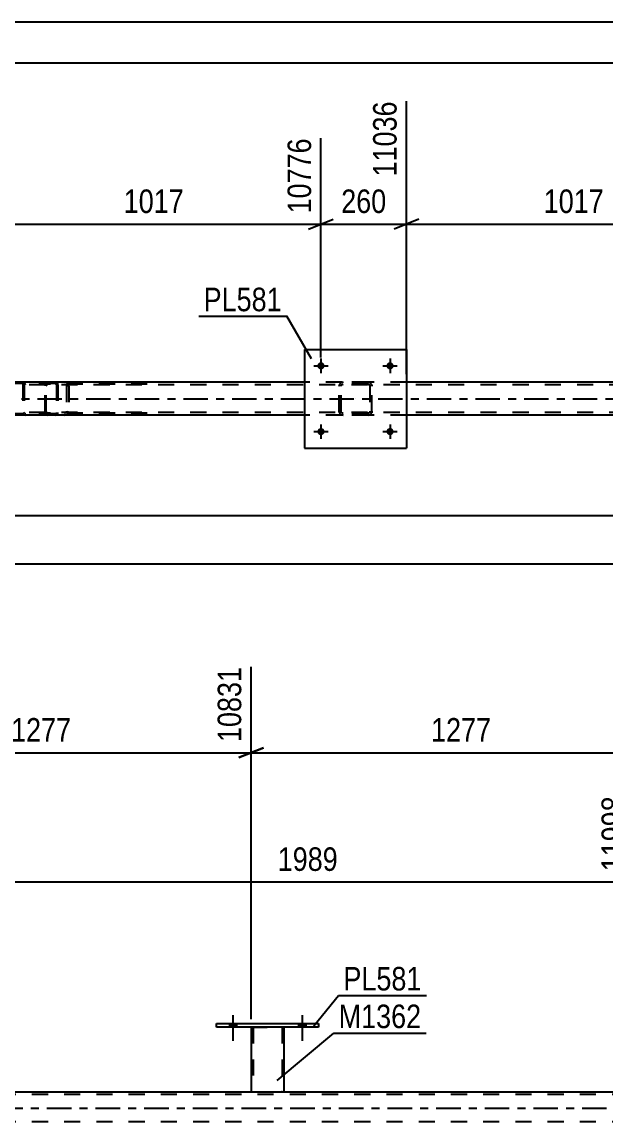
# Model space of a CAD drawing. Header units: millimetres. Extents: x 0 to 841, y 0 to 594.
# Drawn here: x 487.6 to 558.6, y 460.2 to 594 of the extents above; entities that cross this region are included whole.
import ezdxf

# ---------------------------------------------------------------- set-up
doc = ezdxf.new("R2010")
doc.units = ezdxf.units.MM
doc.linetypes.add('DXK_LINE_DOT2', pattern=[3.9198, 1.9599, -1.9599])
doc.linetypes.add('DXK_LINE_DOT3', pattern=[5.9187, 2.979, -0.9799, 0.9799, -0.9799])
doc.styles.add('Arial Narrow', font='ARIALN.TTF', dxfattribs={"height": 0.2})

# ---------------------------------------------------------------- blocks, each defined once
blk = doc.blocks.new('Unknown-318885327-1133')
at = {"color": 5, "linetype": 'Continuous'}
for p, q in [((841, 594), (0, 594)), ((836, 589), (5, 589))]:
    blk.add_line(p, q, dxfattribs=at)
blk = doc.blocks.new('Bolt-318885327-2896 - 2884')
at = {"linetype": 'Continuous'}
for points in [[(524.42, 544.17, -1), (523.54, 544.17, -1)], [(532.82, 544.17, -1), (531.94, 544.17, -1)]]:
    blk.add_hatch(color=1, dxfattribs=at).paths.add_polyline_path(points)
at = {"color": 1, "linetype": 'Continuous'}
for p, q in [((523.98, 545.05), (523.98, 543.29)), ((532.38, 545.05), (532.38, 543.29)), ((523.1, 544.17), (524.86, 544.17)), ((531.5, 544.17), (533.26, 544.17))]:
    blk.add_line(p, q, dxfattribs=at)
blk = doc.blocks.new('Bolt-318885327-2897 - 2884')
at = {"linetype": 'Continuous'}
for points in [[(524.42, 552.17, -1), (523.54, 552.17, -1)], [(532.82, 552.17, -1), (531.94, 552.17, -1)]]:
    blk.add_hatch(color=1, dxfattribs=at).paths.add_polyline_path(points)
at = {"color": 1, "linetype": 'Continuous'}
for p, q in [((523.98, 553.05), (523.98, 551.29)), ((532.38, 553.05), (532.38, 551.29)), ((523.1, 552.17), (524.86, 552.17)), ((531.5, 552.17), (533.26, 552.17))]:
    blk.add_line(p, q, dxfattribs=at)
blk = doc.blocks.new('Part-318885327-2984 - 2884')
at = {"color": 2, "linetype": 'Continuous'}
for p, q in [((521.98, 554.17), (521.98, 542.17)), ((521.98, 554.17), (534.38, 554.17)), ((534.38, 554.17), (534.38, 542.17)), ((521.98, 542.17), (534.38, 542.17))]:
    blk.add_line(p, q, dxfattribs=at)
blk = doc.blocks.new('Part-318885327-2933 - 2884')
at = {"color": 7, "linetype": 'DXK_LINE_DOT2'}
for p, q in [((526.48, 550.13), (526.66, 550.17)), ((526.66, 550.17), (526.48, 550.13)), ((529.7, 550.17), (526.66, 550.17)), ((529.7, 550.17), (529.89, 550.13)), ((529.89, 550.13), (529.7, 550.17)), ((526.18, 549.69), (526.22, 549.87)), ((526.22, 549.87), (526.18, 549.69)), ((526.18, 546.65), (526.18, 549.69)), ((526.42, 549.69), (526.44, 549.78)), ((526.42, 546.65), (526.42, 549.69)), ((526.44, 549.78), (526.49, 549.86)), ((526.49, 549.86), (526.57, 549.91)), ((526.57, 549.91), (526.66, 549.93)), ((529.7, 549.93), (526.66, 549.93)), ((529.7, 549.93), (529.79, 549.91)), ((529.79, 549.91), (529.87, 549.86)), ((529.87, 549.86), (529.92, 549.78)), ((529.92, 549.78), (529.94, 549.69)), ((529.94, 549.69), (529.94, 546.65)), ((530.15, 549.87), (530.18, 549.69)), ((530.18, 549.69), (530.15, 549.87)), ((530.18, 546.65), (530.18, 549.69)), ((526.22, 546.46), (526.18, 546.65)), ((526.18, 546.65), (526.22, 546.46)), ((526.44, 546.55), (526.42, 546.65)), ((526.49, 546.48), (526.44, 546.55)), ((526.66, 546.17), (526.48, 546.2)), ((526.48, 546.2), (526.66, 546.17)), ((526.57, 546.42), (526.49, 546.48)), ((526.66, 546.41), (526.57, 546.42)), ((529.7, 546.41), (526.66, 546.41)), ((529.7, 546.17), (526.66, 546.17)), ((529.79, 546.42), (529.7, 546.41)), ((529.89, 546.2), (529.7, 546.17)), ((529.7, 546.17), (529.89, 546.2)), ((529.87, 546.48), (529.79, 546.42)), ((529.92, 546.55), (529.87, 546.48)), ((529.94, 546.65), (529.92, 546.55)), ((530.18, 546.65), (530.15, 546.46)), ((530.15, 546.46), (530.18, 546.65))]:
    blk.add_line(p, q, dxfattribs=at)
at = {"color": 7, "linetype": 'DXK_LINE_DOT3'}
blk.add_line((528.18, 548.17), (528.18, 548.17), dxfattribs=at)
at = {"color": 7, "linetype": 'DXK_LINE_DOT2'}
for centre, start, end in [((526.66, 549.69), 112.5, 157.5), ((526.66, 549.69), 112.5, 157.5), ((529.7, 549.69), 22.5, 67.5), ((529.7, 549.69), 22.5, 67.5), ((526.66, 546.65), 202.5, 247.5), ((526.66, 546.65), 202.5, 247.5), ((529.7, 546.65), 292.5, 337.5), ((529.7, 546.65), 292.5, 337.5)]:
    blk.add_arc(centre, 0.48, start, end, dxfattribs=at)
blk = doc.blocks.new('Part-318885327-3007 - 2884')
at = {"color": 7, "linetype": 'DXK_LINE_DOT2'}
for p, q in [((491.64, 550.17), (476.31, 550.17)), ((488.07, 550.17), (487.94, 550.14)), ((491.77, 550.14), (491.64, 550.17)), ((491.64, 550.01), (476.31, 550.01)), ((487.75, 549.97), (487.73, 549.85)), ((487.73, 549.85), (487.73, 546.49)), ((487.9, 549.85), (487.91, 549.91)), ((487.9, 549.85), (487.9, 546.49)), ((487.91, 549.91), (487.95, 549.96)), ((487.95, 549.96), (488, 549.99)), ((488, 549.99), (488.07, 550.01)), ((491.64, 550.01), (491.71, 549.99)), ((491.71, 549.99), (491.73, 549.98)), ((491.73, 549.98), (491.76, 549.96)), ((491.76, 549.96), (491.8, 549.91)), ((491.8, 549.91), (491.81, 549.85)), ((491.81, 549.85), (491.81, 546.49)), ((491.98, 549.85), (491.96, 549.97)), ((491.98, 549.85), (491.98, 546.49)), ((491.64, 546.33), (476.31, 546.33)), ((491.64, 546.17), (476.31, 546.17)), ((487.73, 546.49), (487.75, 546.36)), ((487.91, 546.43), (487.9, 546.49)), ((487.95, 546.37), (487.91, 546.43)), ((487.94, 546.19), (488.07, 546.17)), ((487.95, 546.37), (487.98, 546.35)), ((487.98, 546.35), (488, 546.34)), ((488, 546.34), (488.07, 546.33)), ((491.71, 546.34), (491.64, 546.33)), ((491.64, 546.17), (491.77, 546.19)), ((491.76, 546.37), (491.71, 546.34)), ((491.8, 546.43), (491.76, 546.37)), ((491.81, 546.49), (491.8, 546.43)), ((491.96, 546.36), (491.98, 546.49))]:
    blk.add_line(p, q, dxfattribs=at)
for centre, start, end in [((488.05, 549.83), 110.7583, 155.68), ((491.66, 549.83), 24.32, 69.2417), ((488.05, 546.5), 204.32, 249.2417), ((491.66, 546.5), 290.7583, 335.68)]:
    blk.add_arc(centre, 0.331, start, end, dxfattribs=at)
blk = doc.blocks.new('Part-318885327-3047 - 2884')
at = {"color": 7, "linetype": 'DXK_LINE_DOT2'}
for p, q in [((490.6, 550.13), (490.52, 550.03)), ((490.71, 550.17), (490.6, 550.13)), ((502.86, 550.17), (490.71, 550.17)), ((491.98, 549.93), (491.98, 550.17)), ((492.99, 550.13), (492.8, 550.17)), ((490.46, 549.87), (490.44, 549.69)), ((490.44, 546.65), (490.44, 549.69)), ((490.52, 550.03), (490.46, 549.87)), ((490.57, 549.69), (490.58, 549.78)), ((490.57, 546.65), (490.57, 549.69)), ((490.58, 549.78), (490.61, 549.86)), ((490.61, 549.86), (490.65, 549.91)), ((490.65, 549.91), (490.71, 549.93)), ((502.86, 549.93), (490.71, 549.93)), ((492.8, 549.93), (492.89, 549.91)), ((492.89, 549.91), (492.98, 549.86)), ((492.98, 549.86), (493.03, 549.78)), ((493.03, 549.78), (493.05, 549.69)), ((493.05, 549.69), (493.05, 546.65)), ((493.28, 549.77), (493.26, 549.87)), ((493.3, 549.69), (493.28, 549.77)), ((493.3, 549.69), (493.3, 546.65)), ((490.46, 546.46), (490.44, 546.65)), ((490.5, 546.34), (490.46, 546.46)), ((490.52, 546.31), (490.5, 546.34)), ((490.52, 546.31), (490.6, 546.2)), ((490.58, 546.55), (490.57, 546.65)), ((490.61, 546.48), (490.58, 546.55)), ((490.6, 546.2), (490.71, 546.17)), ((490.65, 546.42), (490.61, 546.48)), ((490.71, 546.41), (490.65, 546.42)), ((502.86, 546.41), (490.71, 546.41)), ((502.86, 546.17), (490.71, 546.17)), ((491.98, 546.17), (491.98, 546.41)), ((492.89, 546.42), (492.8, 546.41)), ((492.8, 546.17), (492.99, 546.2)), ((492.98, 546.48), (492.89, 546.42)), ((493.03, 546.55), (492.98, 546.48)), ((493.05, 546.65), (493.03, 546.55)), ((493.26, 546.46), (493.28, 546.56)), ((493.28, 546.56), (493.3, 546.65))]:
    blk.add_line(p, q, dxfattribs=at)
for centre, start, end in [((492.81, 549.67), 23.8494, 68.8059), ((492.81, 546.66), 291.1941, 336.1506)]:
    blk.add_arc(centre, 0.492, start, end, dxfattribs=at)
blk = doc.blocks.new('Part-318885327-3094 - 2884')
at = {"color": 2, "linetype": 'Continuous'}
for p, q in [((521.98, 550.17), (483.3, 550.17)), ((573.06, 550.17), (534.38, 550.17)), ((521.98, 546.17), (483.3, 546.17)), ((573.06, 546.17), (534.38, 546.17))]:
    blk.add_line(p, q, dxfattribs=at)
at = {"color": 7, "linetype": 'DXK_LINE_DOT2'}
for p, q in [((534.38, 550.17), (521.98, 550.17)), ((756.99, 549.85), (92.95, 549.85)), ((756.99, 546.49), (92.95, 546.49)), ((534.38, 546.17), (521.98, 546.17))]:
    blk.add_line(p, q, dxfattribs=at)
at = {"color": 7, "linetype": 'DXK_LINE_DOT3'}
blk.add_line((92.95, 548.17), (756.99, 548.17), dxfattribs=at)
blk = doc.blocks.new('Part-318885327-3912 - 3886')
at = {"color": 2, "linetype": 'Continuous'}
blk.add_line((82.25, 463.85), (788.69, 463.85), dxfattribs=at)
at = {"color": 7, "linetype": 'DXK_LINE_DOT2'}
for p, q in [((788.69, 463.53), (82.25, 463.53)), ((788.69, 460.17), (82.25, 460.17))]:
    blk.add_line(p, q, dxfattribs=at)
at = {"color": 7, "linetype": 'DXK_LINE_DOT3'}
blk.add_line((82.25, 461.85), (788.69, 461.85), dxfattribs=at)
blk = doc.blocks.new('Bolt-318885327-4302 - 3886')
at = {"linetype": 'Continuous'}
for points in [[(512.84, 471.69), (513.72, 471.69), (513.72, 472.17), (512.84, 472.17)], [(521.24, 471.69), (522.12, 471.69), (522.12, 472.17), (521.24, 472.17)]]:
    blk.add_hatch(color=1, dxfattribs=at).paths.add_polyline_path(points)
at = {"color": 1, "linetype": 'Continuous'}
for p, q in [((513.28, 473.17), (513.28, 470.05)), ((521.68, 473.17), (521.68, 470.05)), ((512.84, 472.17), (512.84, 471.69)), ((513.72, 472.17), (513.72, 471.69)), ((521.24, 472.17), (521.24, 471.69)), ((522.12, 472.17), (522.12, 471.69))]:
    blk.add_line(p, q, dxfattribs=at)
blk = doc.blocks.new('Part-318885327-4170 - 3886')
at = {"color": 2, "linetype": 'Continuous'}
for p, q in [((511.28, 472.17), (523.68, 472.17)), ((511.28, 471.69), (511.28, 472.17)), ((523.68, 471.69), (511.28, 471.69)), ((523.68, 472.17), (523.68, 471.69))]:
    blk.add_line(p, q, dxfattribs=at)
blk = doc.blocks.new('Part-318885327-4175 - 3886')
at = {"color": 2, "linetype": 'Continuous'}
for p, q in [((515.48, 471.69), (515.48, 463.85)), ((519.48, 471.69), (519.48, 463.85)), ((515.48, 463.85), (519.48, 463.85))]:
    blk.add_line(p, q, dxfattribs=at)
at = {"color": 7, "linetype": 'DXK_LINE_DOT2'}
for p, q in [((515.48, 471.69), (519.48, 471.69)), ((515.48, 471.69), (515.48, 471.69)), ((515.48, 471.69), (515.48, 471.69)), ((515.72, 471.69), (515.72, 463.85)), ((519.24, 471.69), (519.24, 463.85)), ((519.48, 471.69), (519.48, 471.69)), ((519.48, 471.69), (519.48, 471.69)), ((519.22, 463.85), (519.19, 463.85)), ((519.19, 463.85), (519.22, 463.85)), ((519.24, 463.85), (519.22, 463.85)), ((519.22, 463.85), (519.24, 463.85))]:
    blk.add_line(p, q, dxfattribs=at)
blk = doc.blocks.new('Bolt-318885327-4303 - 3886')
at = {"linetype": 'Continuous'}
for points in [[(512.84, 471.69), (513.72, 471.69), (513.72, 472.17), (512.84, 472.17)], [(521.24, 471.69), (522.12, 471.69), (522.12, 472.17), (521.24, 472.17)]]:
    blk.add_hatch(color=1, dxfattribs=at).paths.add_polyline_path(points)
at = {"color": 1, "linetype": 'Continuous'}
for p, q in [((513.28, 473.17), (513.28, 470.05)), ((521.68, 473.17), (521.68, 470.05)), ((512.84, 472.17), (512.84, 471.69)), ((513.72, 472.17), (513.72, 471.69)), ((521.24, 472.17), (521.24, 471.69)), ((522.12, 472.17), (522.12, 471.69))]:
    blk.add_line(p, q, dxfattribs=at)
blk = doc.blocks.new('StraightDimension-318885327-8468 - 2884')
at = {"color": 7, "linetype": 'Continuous'}
for p, q in [((534.38, 551.17), (534.38, 584.35)), ((575.06, 553.17), (575.06, 579.85)), ((535.88, 570.01), (532.88, 568.81)), ((534.38, 569.41), (575.06, 569.41)), ((573.56, 568.81), (576.56, 570.01))]:
    blk.add_line(p, q, dxfattribs=at)
at = {"color": 0}
blk.add_wipeout([(558.98, 570.16), (558.98, 574.36), (550.47, 574.36), (550.47, 570.16)], dxfattribs=at)
at = {"color": 3, "style": 'Arial Narrow'}
blk.add_text('1017', height=2.863, dxfattribs=at).set_placement((551.07, 570.76))
at = {"color": 0, "linetype": 'Continuous'}
blk.add_wipeout([(574.46, 580.45), (570.26, 580.45), (570.26, 570.11), (574.46, 570.11)], dxfattribs=at)
at = {"color": 3, "linetype": 'Continuous', "style": 'Arial Narrow'}
blk.add_text('12053', height=2.863, rotation=90.0002, dxfattribs=at).set_placement((573.86, 570.71))
blk = doc.blocks.new('StraightDimension-318885327-8469 - 2884')
at = {"color": 7, "linetype": 'Continuous'}
for p, q in [((534.38, 551.17), (534.38, 584.35)), ((523.98, 553.17), (523.98, 579.85)), ((522.48, 568.81), (525.48, 570.01)), ((523.98, 569.41), (534.38, 569.41)), ((535.88, 570.01), (532.88, 568.81))]:
    blk.add_line(p, q, dxfattribs=at)
at = {"color": 0}
blk.add_wipeout([(532.53, 570.16), (532.53, 574.36), (525.84, 574.36), (525.84, 570.16)], dxfattribs=at)
at = {"color": 3, "style": 'Arial Narrow'}
blk.add_text('260', height=2.863, dxfattribs=at).set_placement((526.44, 570.76))
at = {"color": 0, "linetype": 'Continuous'}
blk.add_wipeout([(533.78, 584.95), (529.58, 584.95), (529.58, 574.61), (533.78, 574.61)], dxfattribs=at)
at = {"color": 3, "linetype": 'Continuous', "style": 'Arial Narrow'}
blk.add_text('11036', height=2.863, rotation=90.0002, dxfattribs=at).set_placement((533.18, 575.21))
blk = doc.blocks.new('StraightDimension-318885327-3131 - 2884')
at = {"color": 7, "linetype": 'Continuous'}
blk.add_line((92.31, 528.09), (799.55, 528.09), dxfattribs=at)
blk = doc.blocks.new('StraightDimension-318885327-3715 - 2884')
at = {"color": 7, "linetype": 'Continuous'}
blk.add_line((92.95, 533.96), (798.91, 533.96), dxfattribs=at)
blk = doc.blocks.new('StraightDimension-318885327-8470 - 2884')
at = {"color": 7, "linetype": 'Continuous'}
for p, q in [((483.3, 551.17), (483.3, 582.52)), ((523.98, 553.17), (523.98, 579.85)), ((484.8, 570.01), (481.8, 568.81)), ((483.3, 569.41), (523.98, 569.41)), ((522.48, 568.81), (525.48, 570.01))]:
    blk.add_line(p, q, dxfattribs=at)
at = {"color": 0}
blk.add_wipeout([(507.9, 570.16), (507.9, 574.36), (499.39, 574.36), (499.39, 570.16)], dxfattribs=at)
at = {"color": 3, "style": 'Arial Narrow'}
blk.add_text('1017', height=2.863, dxfattribs=at).set_placement((499.99, 570.76))
at = {"color": 0, "linetype": 'Continuous'}
blk.add_wipeout([(523.38, 580.45), (519.18, 580.45), (519.18, 570.11), (523.38, 570.11)], dxfattribs=at)
at = {"color": 3, "linetype": 'Continuous', "style": 'Arial Narrow'}
blk.add_text('10776', height=2.863, rotation=90.0002, dxfattribs=at).set_placement((522.78, 570.71))
blk = doc.blocks.new('StraightDimension-318885327-5247 - 3886')
at = {"color": 7, "linetype": 'Continuous'}
for p, q in [((482.6, 460.85), (482.6, 504.31)), ((562.16, 460.85), (562.16, 499.81)), ((484.1, 489.97), (481.1, 488.77)), ((560.66, 488.77), (563.66, 489.97)), ((482.6, 489.37), (562.16, 489.37))]:
    blk.add_line(p, q, dxfattribs=at)
at = {"color": 0}
blk.add_wipeout([(526.64, 490.12), (526.64, 494.32), (518.12, 494.32), (518.12, 490.12)], dxfattribs=at)
at = {"color": 3, "style": 'Arial Narrow'}
blk.add_text('1989', height=2.863, dxfattribs=at).set_placement((518.72, 490.72))
at = {"color": 0, "linetype": 'Continuous'}
blk.add_wipeout([(561.56, 500.41), (557.36, 500.41), (557.36, 490.07), (561.56, 490.07)], dxfattribs=at)
at = {"color": 3, "linetype": 'Continuous', "style": 'Arial Narrow'}
blk.add_text('11998', height=2.863, rotation=90.0002, dxfattribs=at).set_placement((560.96, 490.67))
blk = doc.blocks.new('StraightDimension-318885327-4438 - 3886')
at = {"color": 7, "linetype": 'Continuous'}
for p, q in [((515.48, 472.69), (515.48, 515.54)), ((566.56, 472.69), (566.56, 515.54)), ((516.98, 505.7), (513.98, 504.5)), ((515.48, 505.1), (566.56, 505.1)), ((565.06, 504.5), (568.06, 505.7))]:
    blk.add_line(p, q, dxfattribs=at)
at = {"color": 0}
blk.add_wipeout([(545.28, 505.85), (545.28, 510.05), (536.77, 510.05), (536.77, 505.85)], dxfattribs=at)
at = {"color": 3, "style": 'Arial Narrow'}
blk.add_text('1277', height=2.863, dxfattribs=at).set_placement((537.37, 506.45))
at = {"color": 0, "linetype": 'Continuous'}
blk.add_wipeout([(565.96, 516.14), (561.76, 516.14), (561.76, 505.8), (565.96, 505.8)], dxfattribs=at)
at = {"color": 3, "linetype": 'Continuous', "style": 'Arial Narrow'}
blk.add_text('12108', height=2.863, rotation=90.0002, dxfattribs=at).set_placement((565.36, 506.4))
blk = doc.blocks.new('StraightDimension-318885327-4439 - 3886')
at = {"color": 7, "linetype": 'Continuous'}
for p, q in [((515.48, 472.69), (515.48, 515.54)), ((464.4, 472.69), (464.4, 513.71)), ((465.9, 505.7), (462.9, 504.5)), ((464.4, 505.1), (515.48, 505.1)), ((513.98, 504.5), (516.98, 505.7))]:
    blk.add_line(p, q, dxfattribs=at)
at = {"color": 0}
blk.add_wipeout([(494.2, 505.85), (494.2, 510.05), (485.69, 510.05), (485.69, 505.85)], dxfattribs=at)
at = {"color": 3, "style": 'Arial Narrow'}
blk.add_text('1277', height=2.863, dxfattribs=at).set_placement((486.29, 506.45))
at = {"color": 0, "linetype": 'Continuous'}
blk.add_wipeout([(514.88, 516.14), (510.68, 516.14), (510.68, 505.8), (514.88, 505.8)], dxfattribs=at)
at = {"color": 3, "linetype": 'Continuous', "style": 'Arial Narrow'}
blk.add_text('10831', height=2.863, rotation=90.0002, dxfattribs=at).set_placement((514.28, 506.4))
blk = doc.blocks.new('Mark-318885327-2980 - 2884')
at = {"color": 0}
blk.add_wipeout([(519.21, 558.81), (519.21, 561.81), (509.71, 561.81), (509.71, 558.81)], dxfattribs=at)
blk.add_wipeout([(519.21, 558.81), (519.21, 561.81), (509.71, 561.81), (509.71, 558.81)], dxfattribs=at)
at = {"color": 30, "linetype": 'Continuous'}
for p in [(509.11, 558.21), (522.81, 553.02)]:
    blk.add_line(p, (519.81, 558.21), dxfattribs=at)
at = {"color": 3, "style": 'Arial Narrow'}
blk.add_text('PL581', height=2.863, dxfattribs=at).set_placement((509.71, 558.81))
blk = doc.blocks.new('Mark-318885327-4171 - 3886')
at = {"color": 0}
blk.add_wipeout([(536.18, 471.59), (536.18, 474.59), (526.13, 474.59), (526.13, 471.59)], dxfattribs=at)
blk.add_wipeout([(536.18, 471.59), (536.18, 474.59), (526.13, 474.59), (526.13, 471.59)], dxfattribs=at)
at = {"color": 30, "linetype": 'Continuous'}
for p, q in [((518.65, 465.22), (525.53, 470.99)), ((525.53, 470.99), (536.78, 470.99))]:
    blk.add_line(p, q, dxfattribs=at)
at = {"color": 3, "style": 'Arial Narrow'}
blk.add_text('M1362', height=2.863, dxfattribs=at).set_placement((526.13, 471.59))
blk = doc.blocks.new('Mark-318885327-4166 - 3886')
at = {"color": 0}
blk.add_wipeout([(536.21, 476.17), (536.21, 479.17), (526.71, 479.17), (526.71, 476.17)], dxfattribs=at)
blk.add_wipeout([(536.21, 476.17), (536.21, 479.17), (526.71, 479.17), (526.71, 476.17)], dxfattribs=at)
at = {"color": 30, "linetype": 'Continuous'}
for p, q in [((523.11, 471.85), (526.11, 475.57)), ((526.11, 475.57), (536.81, 475.57))]:
    blk.add_line(p, q, dxfattribs=at)
at = {"color": 3, "style": 'Arial Narrow'}
blk.add_text('PL581', height=2.863, dxfattribs=at).set_placement((526.71, 476.17))

msp = doc.modelspace()

# ---------------------------------------------------------------- block references
for name in ['Unknown-318885327-1133', 'Part-318885327-2984 - 2884', 'Bolt-318885327-2897 - 2884', 'Part-318885327-3094 - 2884', 'Part-318885327-3007 - 2884', 'Part-318885327-3047 - 2884', 'Part-318885327-2933 - 2884', 'Bolt-318885327-2896 - 2884', 'Bolt-318885327-4302 - 3886', 'Bolt-318885327-4303 - 3886', 'Part-318885327-4170 - 3886', 'Part-318885327-4175 - 3886', 'Part-318885327-3912 - 3886']:
    msp.add_blockref(name, (0, 0))

# ---------------------------------------------------------------- next in the draw order: block references
for name in ['StraightDimension-318885327-8468 - 2884', 'StraightDimension-318885327-3131 - 2884', 'StraightDimension-318885327-5247 - 3886']:
    msp.add_blockref(name, (0, 0))

# ---------------------------------------------------------------- next in the draw order: block references
for name in ['StraightDimension-318885327-8469 - 2884', 'StraightDimension-318885327-3715 - 2884', 'StraightDimension-318885327-4438 - 3886']:
    msp.add_blockref(name, (0, 0))

# ---------------------------------------------------------------- next in the draw order: block references
for name in ['StraightDimension-318885327-8470 - 2884', 'StraightDimension-318885327-4439 - 3886', 'Mark-318885327-4171 - 3886']:
    msp.add_blockref(name, (0, 0))

# ---------------------------------------------------------------- next in the draw order: block references
for name in ['Mark-318885327-2980 - 2884', 'Mark-318885327-4166 - 3886']:
    msp.add_blockref(name, (0, 0))

doc.saveas('drawing.dxf')
